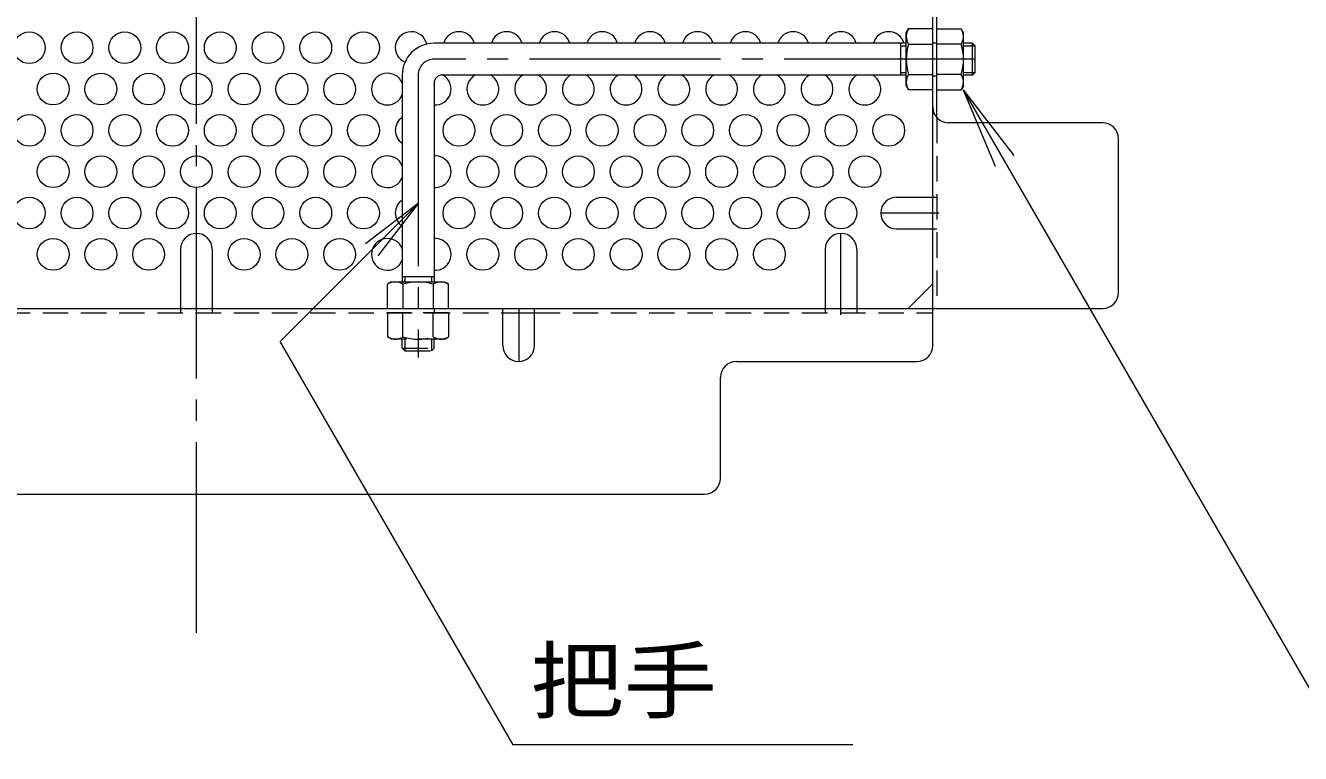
# Model space of a CAD drawing. Units: millimetres at full size, sheet at 1:4; details may follow other scales. Extents: x -838 to 1019, y -781 to 757.
# Drawn here: x 402.4 to 642.7, y 220.4 to 357.7 of the extents above; entities that cross this region are included whole.
import ezdxf
from ezdxf.enums import TextEntityAlignment as Align

# ---------------------------------------------------------------- set-up
doc = ezdxf.new("R2010")
doc.units = ezdxf.units.MM
doc.header["$LTSCALE"] = 4
for name, pattern in [('CHAIN1', [8, 5, -1, 1, -1]), ('CHAIN2', [12, 9, -1, 1, -1]), ('DASHED1', [1.8, 1.2, -0.6])]:
    doc.linetypes.add(name, pattern=pattern)
for name, color, linetype, lineweight in [('A-1', 3, 'Continuous', 9), ('A-5', 7, 'Continuous', 9), ('A-6', 2, 'Continuous', 9), ('A-7', 2, 'Continuous', 9), ('A-8', 2, 'Continuous', 9), ('A-9', 6, 'Continuous', 9)]:
    doc.layers.add(name, color=color, linetype=linetype, lineweight=lineweight)
doc.styles.add('ＭＳ ゴシック', font='')
doc.styles.get('ＭＳ ゴシック').set_extended_font_data('MS Gothic')

msp = doc.modelspace()

# ---------------------------------------------------------------- linework, layer by layer
at = {"layer": 'A-1'}
for p, q in [((568.393, 354.359), (479.393, 354.359)), ((567.393, 348.359), (567.393, 354.359)), ((567.393, 353.859), (568.393, 353.859)), ((580.893, 354.359), (579.193, 354.359)), ((579.193, 353.859), (581.393, 353.859)), ((580.893, 348.359), (580.893, 354.359)), ((580.893, 354.359), (581.393, 353.859)), ((581.393, 348.859), (581.393, 353.859)), ((567.393, 348.859), (568.393, 348.859)), ((579.193, 348.859), (581.393, 348.859)), ((580.893, 348.359), (581.393, 348.859)), ((473.393, 348.359), (473.393, 309.359)), ((479.393, 346.859), (479.393, 309.359)), ((568.393, 348.359), (480.893, 348.359)), ((580.893, 348.359), (579.193, 348.359)), ((473.393, 310.359), (479.393, 310.359)), ((473.893, 310.359), (473.893, 309.359)), ((478.893, 310.359), (478.893, 309.359))]:
    msp.add_line(p, q, dxfattribs=at)
at = {"layer": 'A-1', "linetype": 'CHAIN2'}
for p, q in [((581.393, 351.359), (479.393, 351.359)), ((476.393, 348.359), (476.393, 295.126))]:
    msp.add_line(p, q, dxfattribs=at)
at = {"layer": 'A-1', "linetype": 'DASHED1'}
for p, q in [((473.393, 296.859), (473.393, 298.559)), ((473.893, 298.559), (473.893, 296.359)), ((478.893, 298.559), (478.893, 296.359)), ((479.393, 296.859), (479.393, 298.559)), ((473.393, 296.859), (479.393, 296.859)), ((473.393, 296.859), (473.893, 296.359)), ((473.893, 296.359), (478.893, 296.359)), ((479.393, 296.859), (478.893, 296.359))]:
    msp.add_line(p, q, dxfattribs=at)
at = {"layer": 'A-1'}
for centre, radius in [((479.393, 348.359), 6), ((480.893, 346.859), 1.5)]:
    msp.add_arc(centre, radius, 90, 180, dxfattribs=at)
at = {"layer": 'A-1', "linetype": 'CHAIN2'}
msp.add_arc((479.393, 348.359), 3, 90, 180, dxfattribs=at)
at = {"layer": 'A-5'}
for p, q in [((579.16, 345.609), (651.431, 220.429)), ((579.16, 345.609), (585.139, 331.172)), ((579.16, 345.609), (588.672, 333.212)), ((476.393, 324.174), (466.476, 316.565)), ((558.348, 222.044), (494.302, 222.044))]:
    msp.add_line(p, q, dxfattribs=at)
msp.add_lwpolyline([(494.302, 222.044), (450.365, 298.146), (476.393, 324.174), (468.784, 314.257)], dxfattribs=at)
at = {"layer": 'A-6'}
for centre in [(403.093, 353.529), (412.093, 353.529), (421.093, 353.529), (430.093, 353.529), (439.093, 353.529), (448.093, 353.529), (457.093, 353.529), (466.093, 353.529), (407.593, 345.734), (416.593, 345.734), (425.593, 345.734), (434.593, 345.734), (443.593, 345.734), (452.593, 345.734), (461.593, 345.734), (403.093, 337.94), (412.093, 337.94), (421.093, 337.94), (430.093, 337.94), (439.093, 337.94), (448.093, 337.94), (457.093, 337.94), (466.093, 337.94), (484.093, 337.94), (493.093, 337.94), (502.093, 337.94), (511.093, 337.94), (520.093, 337.94), (529.093, 337.94), (538.093, 337.94), (547.093, 337.94), (556.093, 337.94), (565.093, 337.94), (407.593, 330.146), (416.593, 330.146), (425.593, 330.146), (434.593, 330.146), (443.593, 330.146), (452.593, 330.146), (461.593, 330.146), (488.593, 330.146), (497.593, 330.146), (506.593, 330.146), (515.593, 330.146), (524.593, 330.146), (533.593, 330.146), (542.593, 330.146), (551.593, 330.146), (560.593, 330.146), (403.093, 322.352), (412.093, 322.352), (421.093, 322.352), (430.093, 322.352), (439.093, 322.352), (448.093, 322.352), (457.093, 322.352), (466.093, 322.352), (484.093, 322.352), (493.093, 322.352), (502.093, 322.352), (511.093, 322.352), (520.093, 322.352), (529.093, 322.352), (538.093, 322.352), (547.093, 322.352), (556.093, 322.352), (407.593, 314.557), (416.593, 314.557), (425.593, 314.557), (443.593, 314.557), (452.593, 314.557), (461.593, 314.557), (488.593, 314.557), (497.593, 314.557), (506.593, 314.557), (515.593, 314.557), (524.593, 314.557), (533.593, 314.557), (542.593, 314.557)]:
    msp.add_circle(centre, 3, dxfattribs=at)
for centre, start, end in [((475.093, 353.529), 12.91003, 246.5935), ((484.093, 353.529), 16.06405, 163.93595), ((493.093, 353.529), 16.06405, 163.93595), ((502.093, 353.529), 16.06405, 163.93595), ((511.093, 353.529), 16.06405, 163.93595), ((520.093, 353.529), 16.06405, 163.93595), ((529.093, 353.529), 16.06405, 163.93595), ((538.093, 353.529), 16.06405, 163.93595), ((547.093, 353.529), 16.06405, 163.93595), ((556.093, 353.529), 16.06405, 163.93595), ((565.093, 353.529), 16.06405, 163.93595), ((470.593, 345.734), 21.03946, 338.96054), ((479.593, 345.734), 266.17745, 61.01989), ((488.593, 345.734), 118.98011, 61.01989), ((497.593, 345.734), 118.98011, 61.01989), ((506.593, 345.734), 118.98011, 61.01989), ((515.593, 345.734), 118.98011, 61.01989), ((524.593, 345.734), 118.98011, 61.01989), ((533.593, 345.734), 118.98011, 61.01989), ((542.593, 345.734), 118.98011, 61.01989), ((551.593, 345.734), 118.98011, 61.01989), ((560.593, 345.734), 118.98011, 61.01989), ((475.093, 337.94), 124.5181, 235.4819), ((470.593, 330.146), 21.03946, 338.96054), ((479.593, 330.146), 266.17745, 93.82255), ((475.093, 322.352), 124.5181, 235.4819), ((470.593, 314.557), 21.03946, 338.96054), ((479.593, 314.557), 266.17745, 93.82255)]:
    msp.add_arc(centre, 3, start, end, dxfattribs=at)
at = {"layer": 'A-7', "linetype": 'CHAIN2'}
msp.add_line((434.593, 243.162), (434.593, 643.162), dxfattribs=at)
at = {"layer": 'A-7'}
for p, q in [((573.393, 297.359), (573.393, 588.966)), ((574.193, 340.32), (574.193, 424.701)), ((605.397, 339.36), (576.393, 339.36)), ((608.397, 307.359), (608.397, 336.36)), ((568.781, 304.359), (573.393, 308.971)), ((263.79, 304.359), (605.397, 304.359)), ((492.343, 303.559), (498.343, 303.559)), ((536.392, 294.359), (570.393, 294.359)), ((533.392, 272.359), (533.392, 291.359)), ((338.794, 269.359), (530.392, 269.359))]:
    msp.add_line(p, q, dxfattribs=at)
at = {"layer": 'A-7', "linetype": 'DASHED1'}
for p, q in [((574.193, 354.359), (573.393, 354.359)), ((574.193, 348.159), (573.393, 348.159)), ((574.193, 340.32), (574.193, 304.354)), ((573.393, 325.352), (574.193, 325.352)), ((573.393, 319.352), (574.193, 319.352)), ((376.843, 303.559), (492.343, 303.559)), ((431.593, 304.359), (431.593, 303.559)), ((437.593, 304.359), (437.593, 303.559)), ((479.393, 304.359), (479.393, 303.559)), ((498.343, 303.559), (573.393, 303.559)), ((553.093, 304.359), (553.093, 303.559)), ((559.093, 304.359), (559.093, 303.559))]:
    msp.add_line(p, q, dxfattribs=at)
at = {"layer": 'A-7'}
for centre, start, end in [((576.393, 342.36), 180, 270), ((605.397, 336.36), 0, 90), ((605.397, 307.359), 270, 0), ((570.393, 297.359), 270, 0), ((536.392, 291.359), 90, 180), ((530.392, 272.359), 270, 0)]:
    msp.add_arc(centre, 3, start, end, dxfattribs=at)
at = {"layer": 'A-8'}
for p, q in [((566.593, 325.352), (573.393, 325.352)), ((566.593, 319.352), (573.393, 319.352)), ((431.593, 315.509), (431.593, 304.359)), ((437.593, 315.509), (437.593, 304.359)), ((553.093, 315.509), (553.093, 304.359)), ((559.093, 315.509), (559.093, 304.359)), ((492.343, 297.359), (492.343, 304.359)), ((498.343, 297.359), (498.343, 304.359))]:
    msp.add_line(p, q, dxfattribs=at)
at = {"layer": 'A-8', "linetype": 'CHAIN1'}
for p, q in [((574.593, 322.352), (563.593, 322.352)), ((434.593, 304.359), (434.593, 318.509)), ((556.093, 303.159), (556.093, 318.509)), ((495.343, 304.359), (495.343, 294.359))]:
    msp.add_line(p, q, dxfattribs=at)
at = {"layer": 'A-8'}
for centre, start, end in [((566.593, 322.352), 90, 270), ((434.593, 315.509), 0, 180), ((556.093, 315.509), 0, 180), ((495.343, 297.359), 180, 0)]:
    msp.add_arc(centre, 3, start, end, dxfattribs=at)
at = {"layer": 'A-9', "color": 2}
for p, q in [((568.393, 356.359), (568.826, 357.109)), ((568.393, 346.359), (568.393, 356.359)), ((573.393, 357.109), (568.826, 357.109)), ((573.393, 345.609), (573.393, 357.109)), ((574.193, 345.609), (574.193, 357.109)), ((574.193, 357.109), (578.76, 357.109)), ((579.193, 356.359), (578.76, 357.109)), ((579.193, 346.359), (579.193, 356.359)), ((568.826, 354.222), (573.393, 354.222)), ((578.76, 354.222), (574.193, 354.222)), ((568.826, 348.495), (573.393, 348.495)), ((578.76, 348.495), (574.193, 348.495)), ((568.393, 346.359), (568.826, 345.609)), ((579.193, 346.359), (578.76, 345.609)), ((573.393, 345.609), (568.826, 345.609)), ((574.193, 345.609), (578.76, 345.609)), ((471.393, 309.359), (470.643, 308.926)), ((470.643, 304.359), (470.643, 308.926)), ((471.393, 309.359), (481.393, 309.359)), ((473.53, 308.926), (473.53, 304.359)), ((479.256, 308.926), (479.256, 304.359)), ((481.393, 309.359), (482.143, 308.926)), ((482.143, 304.359), (482.143, 308.926)), ((470.643, 304.359), (482.143, 304.359))]:
    msp.add_line(p, q, dxfattribs=at)
at = {"layer": 'A-9', "color": 2, "linetype": 'DASHED1'}
for p, q in [((482.143, 303.559), (470.643, 303.559)), ((470.643, 303.559), (470.643, 298.992)), ((473.53, 298.992), (473.53, 303.559)), ((479.256, 298.992), (479.256, 303.559)), ((482.143, 303.559), (482.143, 298.992)), ((471.393, 298.559), (470.643, 298.992)), ((481.393, 298.559), (471.393, 298.559)), ((481.393, 298.559), (482.143, 298.992))]:
    msp.add_line(p, q, dxfattribs=at)
at = {"layer": 'A-9', "color": 2}
for centre, radius, start, end in [((571.675, 355.464), 3.29, 149.99998, 176.07924), ((575.911, 355.464), 3.29, 3.92076, 30.00002), ((571.128, 355.699), 2.735, 180.2103, 212.68507), ((578.076, 351.359), 9.683, 162.79973, 197.20026), ((576.458, 355.699), 2.735, 327.31493, 359.7897), ((569.511, 351.359), 9.683, 342.79974, 17.20027), ((571.128, 347.019), 2.735, 147.31491, 179.78969), ((576.458, 347.019), 2.735, 0.21031, 32.68509), ((571.675, 347.253), 3.29, 183.92075, 210), ((575.911, 347.253), 3.29, 330, 356.07925), ((472.288, 306.077), 3.29, 93.92075, 120), ((472.053, 306.624), 2.735, 57.31491, 89.78969), ((476.393, 299.676), 9.683, 72.79973, 107.20026), ((480.733, 306.624), 2.735, 90.2103, 122.68507), ((480.498, 306.077), 3.29, 59.99998, 86.07924)]:
    msp.add_arc(centre, radius, start, end, dxfattribs=at)
at = {"layer": 'A-9', "color": 2, "linetype": 'DASHED1'}
for centre, radius, start, end in [((472.288, 301.841), 3.29, 239.99998, 266.07924), ((472.053, 301.293), 2.735, 270.2103, 302.68507), ((476.393, 308.241), 9.683, 252.79973, 287.20026), ((480.733, 301.293), 2.735, 237.31491, 269.78969), ((480.498, 301.841), 3.29, 273.92075, 300)]:
    msp.add_arc(centre, radius, start, end, dxfattribs=at)

# ---------------------------------------------------------------- texts
at = {"layer": 'A-5', "color": 2, "style": 'ＭＳ ゴシック', "width": 1.1}
msp.add_text('把手', height=11.73, dxfattribs=at).set_placement((497.552, 224.778), align=Align.BOTTOM_LEFT)

doc.saveas('drawing.dxf')
